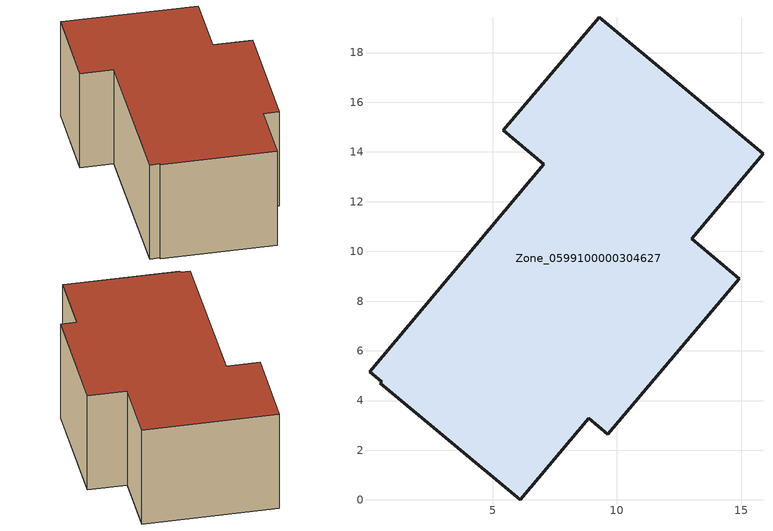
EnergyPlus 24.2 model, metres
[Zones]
Zone_0599100000304627
 floor ground (C_G): 7.06,13.5 5.43,14.87 9.29,19.43 15.88,13.92 13.01,10.52 14.92,8.91 9.64,2.64 8.87,3.29 6.11,0 0.49,4.69 0.54,4.76 0.05,5.16 z0
 wall outside (C_F): 8.87,3.29 9.64,2.64 14.92,8.91 13.01,10.52 15.88,13.92 9.29,19.43 5.43,14.87 7.06,13.5 0.05,5.16 0.54,4.76 0.49,4.69 6.11,0 8.87,3.29 z0:6.85
 roof outside (C_R): 0.05,5.16 0.54,4.76 0.49,4.69 6.11,0 8.87,3.29 9.64,2.64 14.92,8.91 13.01,10.52 15.88,13.92 9.29,19.43 5.43,14.87 7.06,13.5 z6.85
[BUILDING]
Pand.0599100000304627: North Axis=0; Terrain=City; Loads Convergence Tolerance Value=0.04; Temperature Convergence Tolerance Value=0.4; Solar Distribution=FullExterior; Maximum Number of Warmup Days=25; Minimum Number of Warmup Days=1
[Site:Location]
Rotterdam.The.Hague.AP_ZH_NLD Design_Conditions: Latitude=51.96; Longitude=4.45; Time Zone=1; Elevation=-4.5
[SITE:GROUNDTEMPERATURE:BUILDINGSURFACE]
18, 18, 18, 18, 18, 18, 18, 18, 18, 18, 18, 18
[MATERIAL] Thermal Absorptance=0.9; Solar Absorptance=0.7; Visible Absorptance=0.7
Name | Roughness | Thickness | Conductivity | Density | Specific Heat
G.D.1992-2005 | MediumSmooth | 0.15 | 0.06 | 540 | 1210
F.D.1992-2005 | Rough | 0.3 | 0.12 | 1920 | 840
R.D.1992-2005 | MediumRough | 0.2 | 0.08 | 1500 | 1000
[CONSTRUCTION]
C_G: G.D.1992-2005
C_F: F.D.1992-2005
C_R: R.D.1992-2005
[ZONE]
Zone_0599100000304627: Type=1; Multiplier=1; Ceiling Height=Autocalculate; Volume=Autocalculate; Floor Area=autocalculate; Part of Total Floor Area=Yes
[ZONEINFILTRATION:DESIGNFLOWRATE]
Infil_Zone_0599100000304627: Zone or ZoneList or Space or SpaceList=Zone_0599100000304627; Schedule=AlwaysOn; Design Flow Rate Calculation Method=Flow/Area; Flow Rate per Floor Area=0.0021; Constant Term Coefficient=1; Temperature Term Coefficient=0; Velocity Term Coefficient=0; Velocity Squared Term Coefficient=0
[HVACTEMPLATE:ZONE:IDEALLOADSAIRSYSTEM]
Zone_0599100000304627: Maximum Heating Supply Air Temperature=50; Minimum Cooling Supply Air Temperature=13; Maximum Heating Supply Air Humidity Ratio=0.0156; Minimum Cooling Supply Air Humidity Ratio=0.0077; Heating Limit=NoLimit; Cooling Limit=NoLimit; Dehumidification Control Type=ConstantSensibleHeatRatio; Cooling Sensible Heat Ratio=0.7; Dehumidification Setpoint=60; Humidification Control Type=None; Humidification Setpoint=30; Outdoor Air Method=None; Outdoor Air Flow Rate per Person=0.00944; Outdoor Air Flow Rate per Zone Floor Area=0; Outdoor Air Flow Rate per Zone=0; Demand Controlled Ventilation Type=None; Outdoor Air Economizer Type=NoEconomizer; Heat Recovery Type=None; Sensible Heat Recovery Effectiveness=0.7; Latent Heat Recovery Effectiveness=0.65
[ZONECONTROL:THERMOSTAT]
ThermostatControl_Zone_0599100000304627: Zone or ZoneList=Zone_0599100000304627; Control Type Schedule=DualSetpointControlType; Control 1=Thermostat_Zone_0599100000304627; Temperature Difference Between Cutout And Setpoint=0
[THERMOSTATSETPOINT:DUALSETPOINT]
Thermostat_Zone_0599100000304627: Heating Setpoint Temperature Schedule=HeatingSetpoint_Zone_0599100000304627; Cooling Setpoint Temperature Schedule=CoolingSetpoint_Zone_0599100000304627
[SCHEDULE:COMPACT]
HeatingSetpoint_Zone_0599100000304627: Through: 12/31, For: AllDays, Until: 24:00, 21
CoolingSetpoint_Zone_0599100000304627: Through: 12/31, For: AllDays, Until: 24:00, 24
DualSetpointControlType: Through: 12/31, For: AllDays, Until: 24:00, 4
AlwaysOn: Through: 12/31, For: AllDays, Until: 24:00, 1
